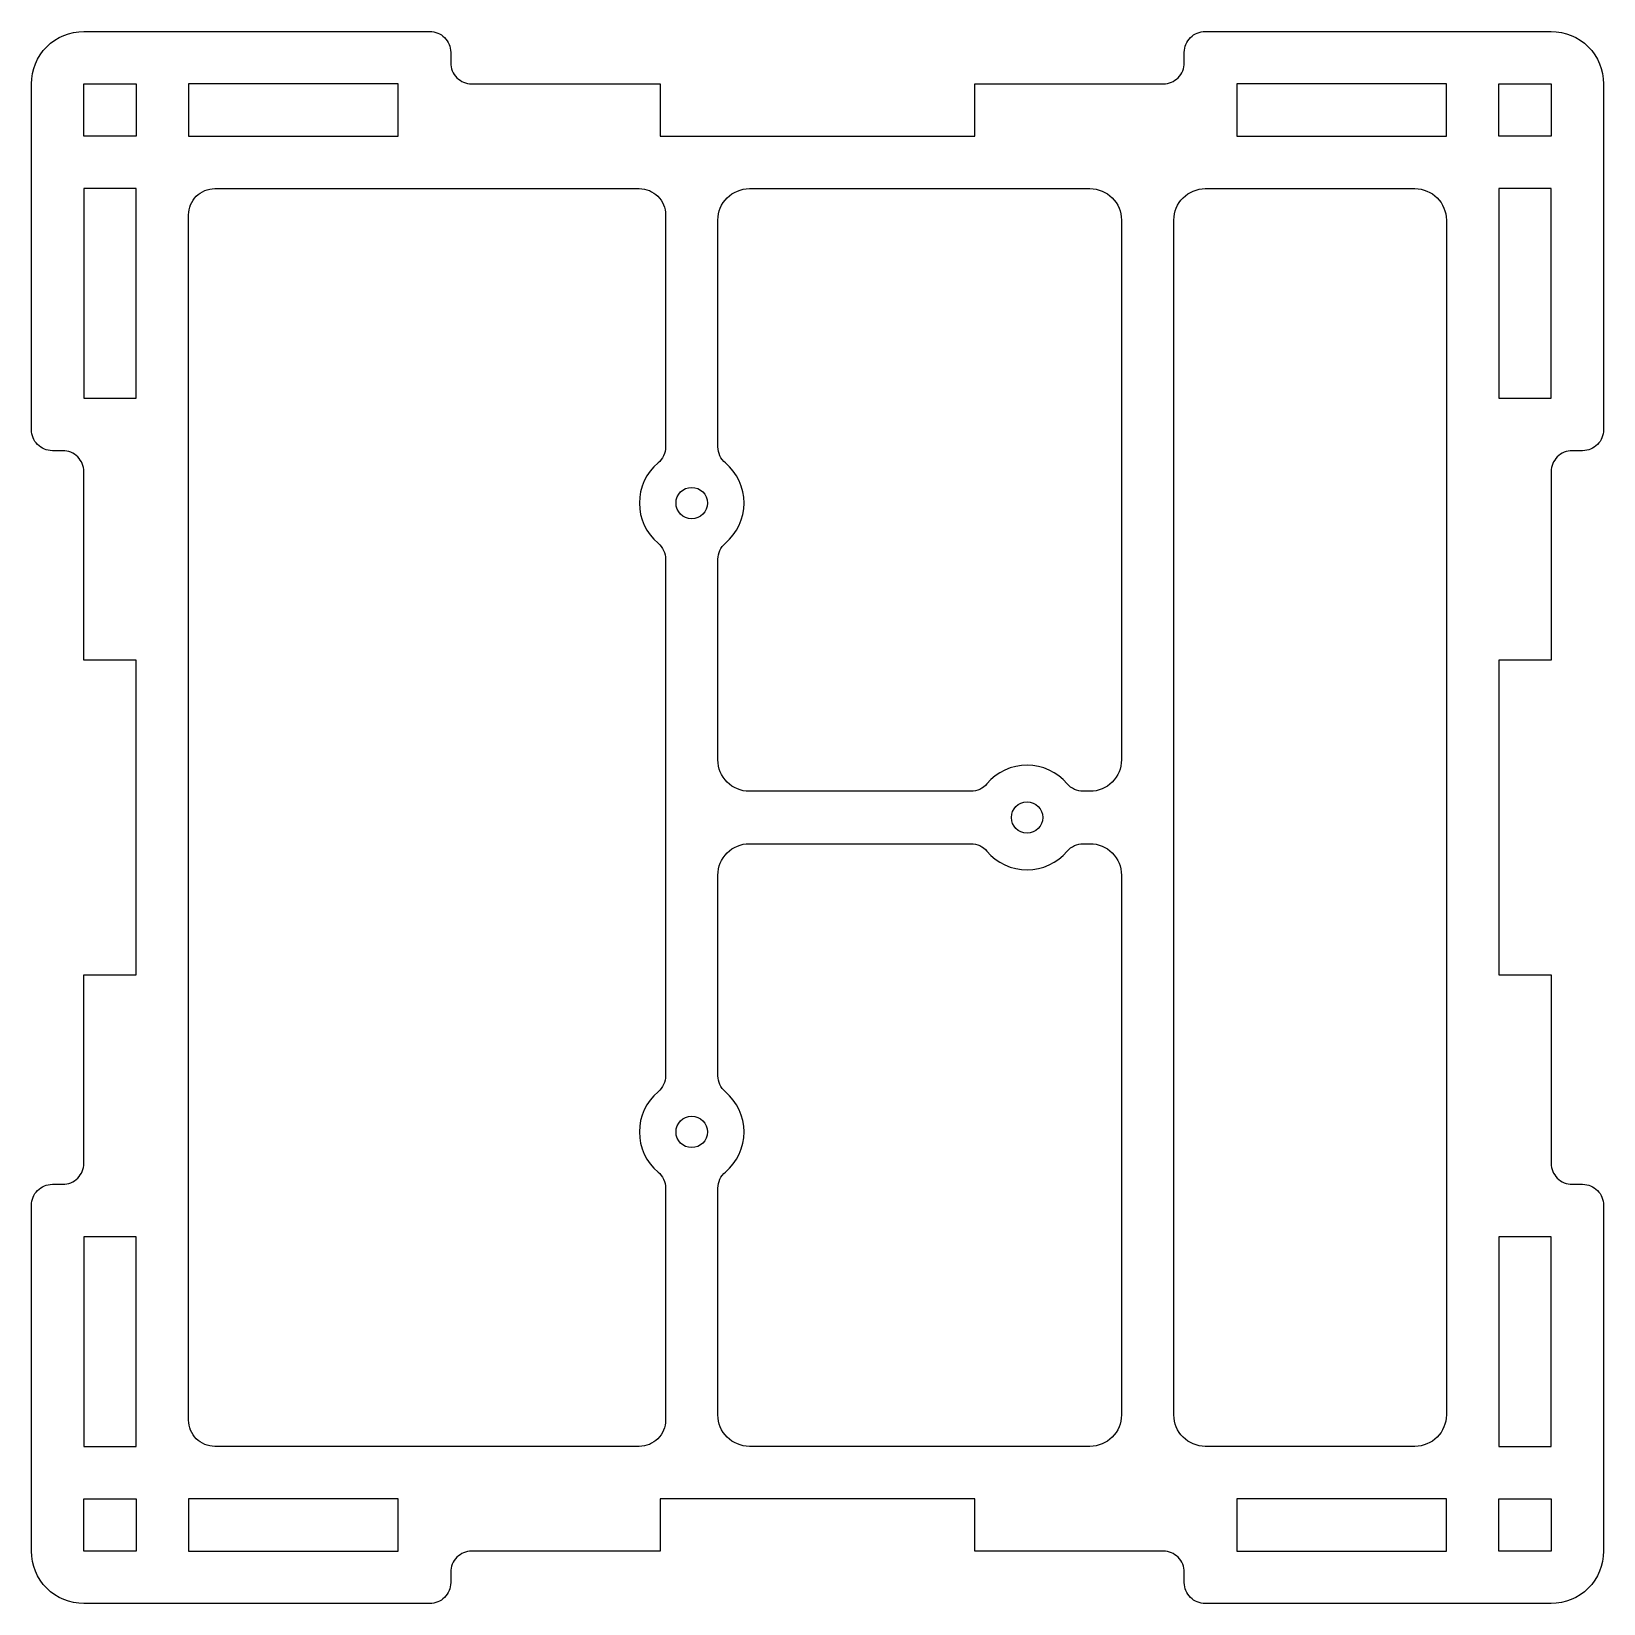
# Model space of a CAD drawing. Header units: millimetres. Extents: x -4 to 146, y -150 to 0.
import ezdxf

# ---------------------------------------------------------------- set-up
doc = ezdxf.new("R2010")
doc.units = ezdxf.units.MM
doc.layers.get('0').update_dxf_attribs({"linetype": 'CONTINUOUS'})

msp = doc.modelspace()

# ---------------------------------------------------------------- linework, layer by layer
for p, q in [((1, -10), (1, -5)), ((1, -5), (6, -5)), ((6, -5), (6, -10)), ((136, -10), (136, -5)), ((136, -5), (141, -5)), ((141, -5), (141, -10)), ((6, -10), (1, -10)), ((141, -10), (136, -10)), ((1, -145), (1, -140)), ((1, -140), (6, -140)), ((6, -140), (6, -145)), ((136, -145), (136, -140)), ((136, -140), (141, -140)), ((141, -140), (141, -145)), ((6, -145), (1, -145)), ((141, -145), (136, -145))]:
    msp.add_line(p, q)
for points in [[(141, -60), (136, -60), (136, -90), (141, -90), (141, -108, 0.414214), (143, -110), (144, -110, -0.414214), (146, -112), (146, -145, -0.414214), (141, -150), (108, -150, -0.414214), (106, -148), (106, -147, 0.414214), (104, -145), (86, -145), (86, -140), (56, -140), (56, -145), (38, -145, 0.414214), (36, -147), (36, -148, -0.414214), (34, -150), (1, -150, -0.414214), (-4, -145), (-4, -112, -0.414214), (-2, -110), (-1, -110, 0.414214), (1, -108), (1, -90), (6, -90), (6, -60), (1, -60), (1, -42, 0.414214), (-1, -40), (-2, -40, -0.414214), (-4, -38), (-4, -5, -0.414214), (1, 0), (34, 0, -0.414214), (36, -2), (36, -3, 0.414214), (38, -5), (56, -5), (56, -10), (86, -10), (86, -5), (104, -5, 0.414214), (106, -3), (106, -2, -0.414214), (108, 0), (141, 0, -0.414214), (146, -5), (146, -38, -0.414214), (144, -40), (143, -40, 0.414214), (141, -42)], [(56.5, -99.64, -0.221671), (55.79, -101.17, 0.466252), (55.79, -108.83, -0.221671), (56.5, -110.36), (56.5, -132.5, -0.414214), (54, -135), (13.5, -135, -0.414214), (11, -132.5), (11, -17.5, -0.414214), (13.5, -15), (54, -15, -0.414214), (56.5, -17.5), (56.5, -39.64, -0.221671), (55.79, -41.17, 0.466252), (55.79, -48.83, -0.221671), (56.5, -50.36)], [(61.5, -18, -0.414214), (64.5, -15), (97, -15, -0.414214), (100, -18), (100, -69.5, -0.414214), (97, -72.5), (96.36, -72.5, -0.221671), (94.83, -71.79, 0.466252), (87.17, -71.79, -0.221671), (85.64, -72.5), (64.5, -72.5, -0.414214), (61.5, -69.5), (61.5, -50.36, -0.221671), (62.21, -48.83, 0.466252), (62.21, -41.17, -0.221671), (61.5, -39.64)], [(128, -15, -0.414214), (131, -18), (131, -132, -0.414214), (128, -135), (108, -135, -0.414214), (105, -132), (105, -18, -0.414214), (108, -15)], [(61.5, -80.5, -0.414214), (64.5, -77.5), (85.64, -77.5, -0.221671), (87.17, -78.21, 0.466252), (94.83, -78.21, -0.221671), (96.36, -77.5), (97, -77.5, -0.414214), (100, -80.5), (100, -132, -0.414214), (97, -135), (64.5, -135, -0.414214), (61.5, -132), (61.5, -110.36, -0.221671), (62.21, -108.83, 0.466252), (62.21, -101.17, -0.221671), (61.5, -99.64)]]:
    msp.add_lwpolyline(points, format="xyb", close=True)
for points in [[(31, -5), (11, -5), (11, -10), (31, -10)], [(131, -5), (111, -5), (111, -10), (131, -10)], [(6, -35), (6, -15), (1, -15), (1, -35)], [(136, -35), (141, -35), (141, -15), (136, -15)], [(6, -115), (1, -115), (1, -135), (6, -135)], [(141, -135), (141, -115), (136, -115), (136, -135)], [(31, -140), (11, -140), (11, -145), (31, -145)], [(111, -145), (131, -145), (131, -140), (111, -140)]]:
    msp.add_lwpolyline(points, close=True)
for centre in [(59, -45), (91, -75), (59, -105)]:
    msp.add_circle(centre, 1.5)

doc.saveas('drawing.dxf')
